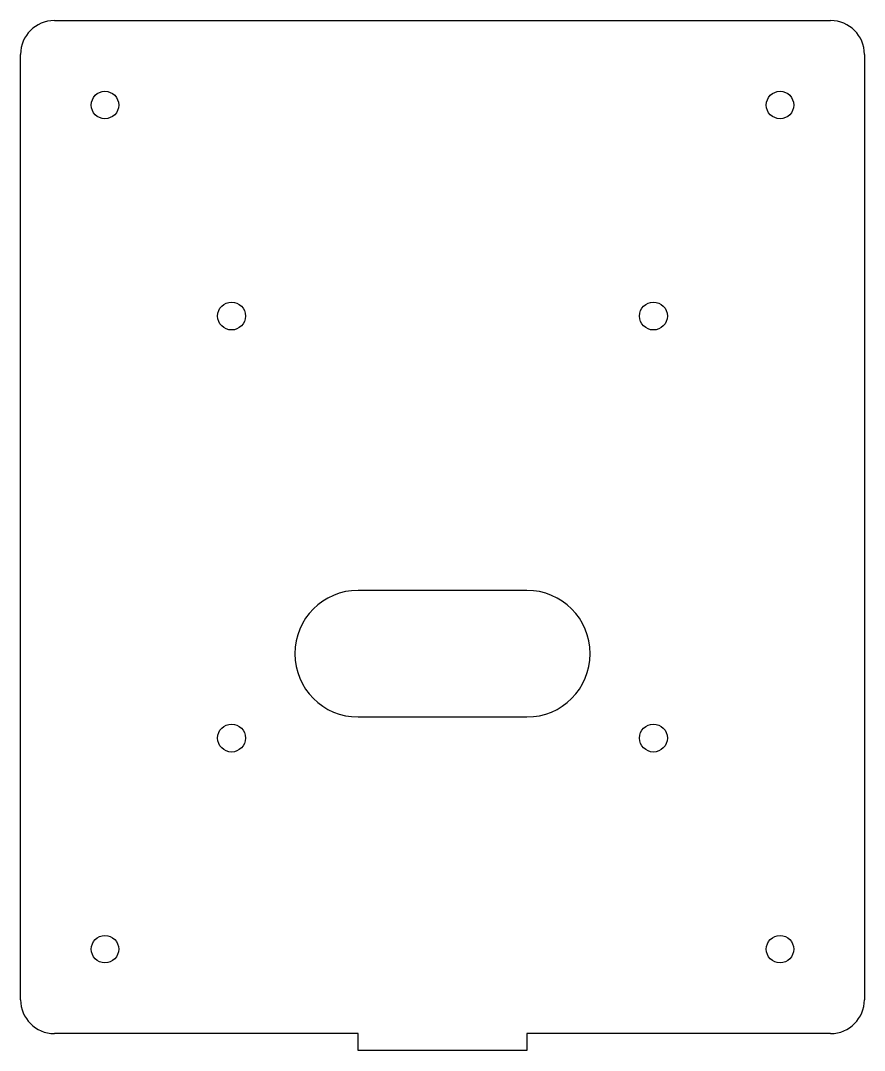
# Model space of a CAD drawing. Header units: millimetres. Extents: x -100 to 100, y 301 to 545.
import ezdxf

# ---------------------------------------------------------------- set-up
doc = ezdxf.new("R2010")
doc.units = ezdxf.units.MM

msp = doc.modelspace()

# ---------------------------------------------------------------- linework, layer by layer
for p, q in [((-92, 545), (92, 545)), ((-100, 313), (-100, 537)), ((100, 537), (100, 313)), ((20, 410), (-20, 410)), ((-20, 380), (20, 380)), ((-20, 305), (-92, 305)), ((-20, 301), (-20, 305)), ((92, 305), (20, 305)), ((20, 305), (20, 301)), ((20, 301), (-20, 301))]:
    msp.add_line(p, q)
for centre, radius in [((-80, 525), 3.25), ((80, 525), 3.25), ((-50, 475), 3.3), ((50, 475), 3.3), ((-50, 375), 3.3), ((50, 375), 3.3), ((-80, 325), 3.25), ((80, 325), 3.25)]:
    msp.add_circle(centre, radius)
for centre, radius, start, end in [((-92, 537), 8, 90, 180), ((92, 537), 8, 0, 90), ((-20, 395), 15, 90, 270), ((20, 395), 15, -90, 90), ((-92, 313), 8, -180, -90), ((92, 313), 8, -90, 0)]:
    msp.add_arc(centre, radius, start, end)

doc.saveas('drawing.dxf')
